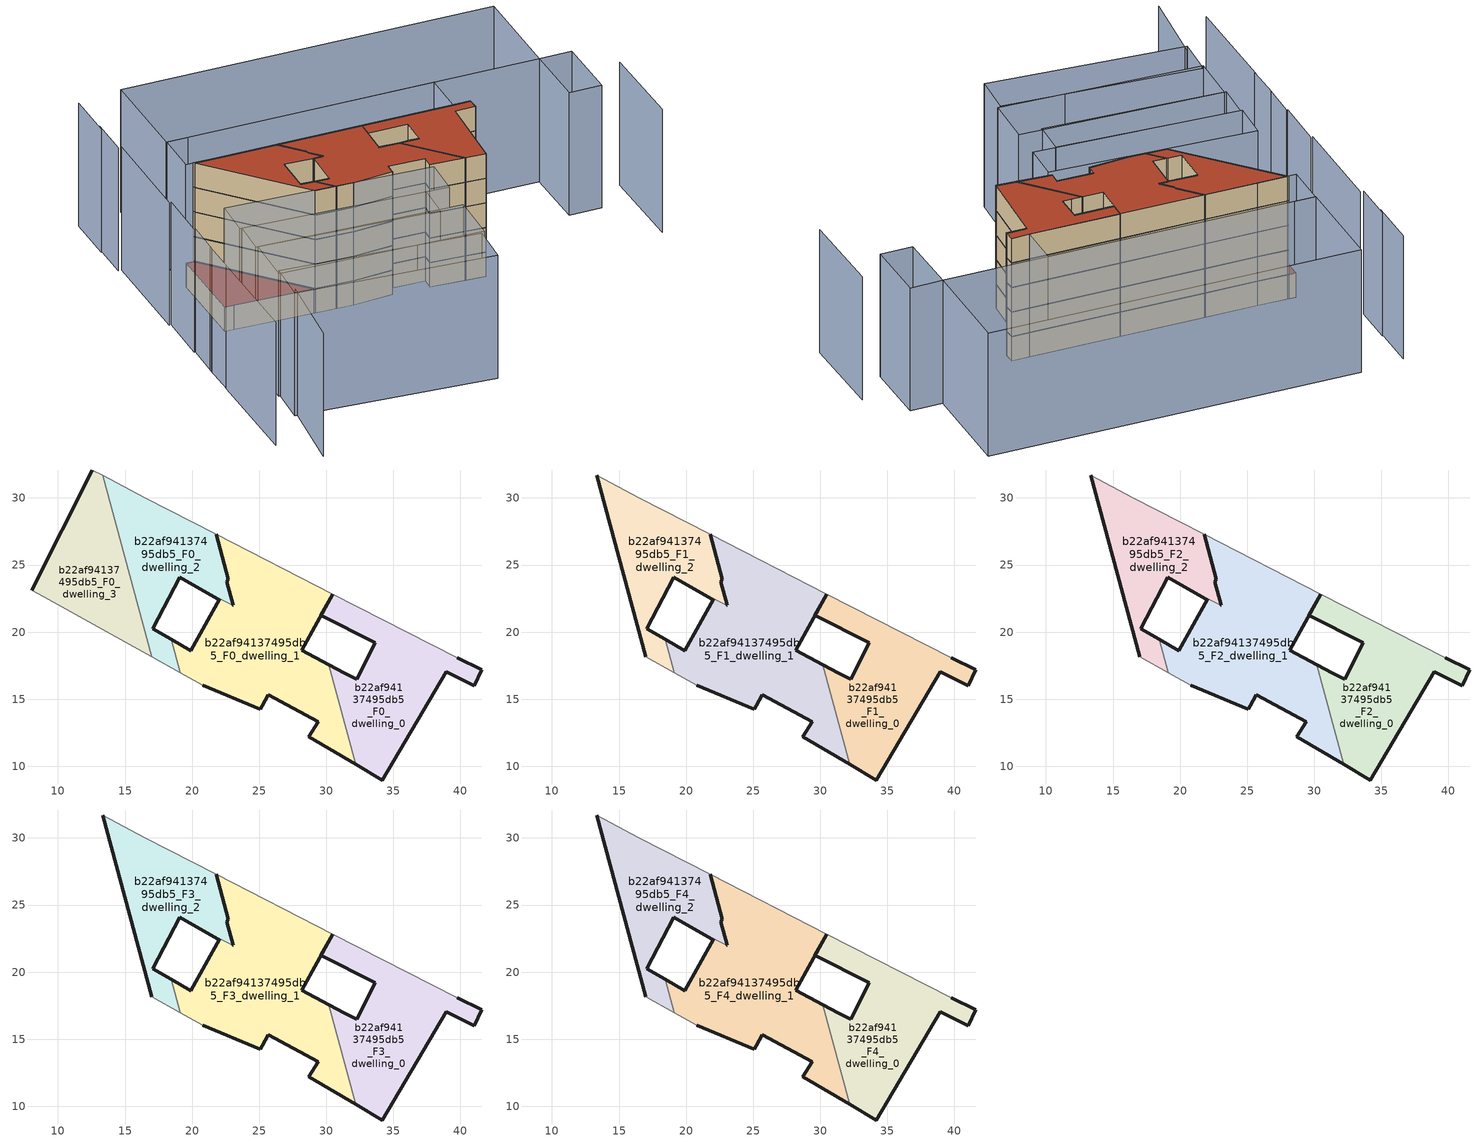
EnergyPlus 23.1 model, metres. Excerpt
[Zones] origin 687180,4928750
b22af94137495db5_F0_dwelling_0
 floor ground (EU_floor_Construction): 41.03,16.02 41.6,17.18 39.77,18.08 30.48,22.84 29.6,21.26 33.65,19.21 32.26,16.48 31.39,16.93 30.2,17.56 32.2,10.14 34.17,8.98 38.92,17.05 z0
 wall outside (EU_wall_Construction): 30.2,17.56 31.39,16.93 32.26,16.48 33.65,19.21 29.6,21.26 30.48,22.84 / 39.77,18.08 41.6,17.18 41.03,16.02 38.92,17.05 34.17,8.98 32.2,10.14 z0:3
 wall adiabatic (EU_wall_Construction): 30.48,22.84 39.77,18.08 z0:3
 wall to b22af94137495db5_F0_dwelling_1 (EU_wall_Construction): 32.2,10.14 30.2,17.56 z0:3
b22af94137495db5_F0_dwelling_1
 floor ground (EU_floor_Construction): 32.2,10.14 30.2,17.56 28.15,18.63 30.47,22.84 21.78,27.29 22.69,23.93 22.59,23.74 23.06,22.01 23.05,22.01 22.07,22.5 19.9,18.62 18.44,19.45 19.12,16.97 20.79,16.04 25.09,14.27 25.23,14.53 25.67,15.34 29.38,13.32 28.7,12.2 z0
 wall outside (EU_wall_Construction): 23.05,22.01 23.06,22.01 22.59,23.74 22.69,23.93 21.78,27.29 / 30.47,22.84 28.15,18.63 30.2,17.56 / 32.2,10.14 28.7,12.2 29.38,13.32 25.67,15.34 25.23,14.53 25.09,14.27 20.79,16.04 / 18.44,19.45 19.9,18.62 22.07,22.5 z0:3
 wall to b22af94137495db5_F0_dwelling_2 (EU_wall_Construction): 22.07,22.5 23.05,22.01 / 19.12,16.97 18.44,19.45 z0:3
 wall adiabatic (EU_wall_Construction): 21.78,27.29 30.47,22.84 / 20.79,16.04 19.12,16.97 z0:3
b22af94137495db5_F0_dwelling_2
 floor ground (EU_floor_Construction): 19.12,16.97 18.44,19.45 17.06,20.24 19.09,24.09 21.89,22.5 22.02,22.42 22.07,22.5 23.05,22.01 23.06,22.01 22.59,23.74 22.69,23.93 21.78,27.29 16.47,30.01 13.32,31.68 16.98,18.16 z0
 wall outside (EU_wall_Construction): 21.78,27.29 22.69,23.93 22.59,23.74 23.06,22.01 23.05,22.01 / 22.07,22.5 22.02,22.42 21.89,22.5 19.09,24.09 17.06,20.24 18.44,19.45 z0:3
 wall adiabatic (EU_wall_Construction): 19.12,16.97 16.98,18.16 / 13.32,31.68 16.47,30.01 21.78,27.29 z0:3
 wall to b22af94137495db5_F0_dwelling_3 (EU_wall_Construction): 16.98,18.16 13.32,31.68 z0:3
b22af94137495db5_F0_dwelling_3
 floor ground (EU_floor_Construction): 16.98,18.16 13.32,31.68 12.56,32.08 8.03,23.13 8.94,22.63 z0
 wall outside (EU_wall_Construction): 8.03,23.13 12.56,32.08 z0:3
 wall adiabatic (EU_wall_Construction): 12.56,32.08 13.32,31.68 / 16.98,18.16 8.94,22.63 8.03,23.13 z0:3
 roof outside (EU_roof_Construction): 13.32,31.68 16.98,18.16 8.94,22.63 8.03,23.13 12.56,32.08 z3
b22af94137495db5_F1_dwelling_0
 floor to b22af94137495db5_F0_dwelling_0 (EU_floor_Construction): 41.03,16.02 41.6,17.18 39.77,18.08 30.48,22.84 29.6,21.26 33.65,19.21 32.26,16.48 31.39,16.93 30.2,17.56 32.2,10.14 34.17,8.98 38.92,17.05 z3
 wall outside (EU_wall_Construction): 30.2,17.56 31.39,16.93 32.26,16.48 33.65,19.21 29.6,21.26 30.48,22.84 / 39.77,18.08 41.6,17.18 41.03,16.02 38.92,17.05 34.17,8.98 32.2,10.14 z3:6
 wall adiabatic (EU_wall_Construction): 30.48,22.84 39.77,18.08 z3:6
 wall to b22af94137495db5_F1_dwelling_1 (EU_wall_Construction): 32.2,10.14 30.2,17.56 z3:6
b22af94137495db5_F1_dwelling_1
 floor to b22af94137495db5_F0_dwelling_1 (EU_floor_Construction): 32.2,10.14 30.2,17.56 28.15,18.63 30.47,22.84 21.78,27.29 22.69,23.93 22.59,23.74 23.06,22.01 23.05,22.01 22.07,22.5 19.9,18.62 18.44,19.45 19.12,16.97 20.79,16.04 25.09,14.27 25.23,14.53 25.67,15.34 29.38,13.32 28.7,12.2 z3
 wall outside (EU_wall_Construction): 23.05,22.01 23.06,22.01 22.59,23.74 22.69,23.93 21.78,27.29 / 30.47,22.84 28.15,18.63 30.2,17.56 / 32.2,10.14 28.7,12.2 29.38,13.32 25.67,15.34 25.23,14.53 25.09,14.27 20.79,16.04 / 18.44,19.45 19.9,18.62 22.07,22.5 z3:6
 wall to b22af94137495db5_F1_dwelling_2 (EU_wall_Construction): 22.07,22.5 23.05,22.01 / 19.12,16.97 18.44,19.45 z3:6
 wall adiabatic (EU_wall_Construction): 21.78,27.29 30.47,22.84 / 20.79,16.04 19.12,16.97 z3:6
b22af94137495db5_F1_dwelling_2
 floor to b22af94137495db5_F0_dwelling_2 (EU_floor_Construction): 19.12,16.97 18.44,19.45 17.06,20.24 19.09,24.09 21.89,22.5 22.02,22.42 22.07,22.5 23.05,22.01 23.06,22.01 22.59,23.74 22.69,23.93 21.78,27.29 16.47,30.01 13.32,31.68 16.98,18.16 z3
 wall outside (EU_wall_Construction): 21.78,27.29 22.69,23.93 22.59,23.74 23.06,22.01 23.05,22.01 / 22.07,22.5 22.02,22.42 21.89,22.5 19.09,24.09 17.06,20.24 18.44,19.45 / 16.98,18.16 13.32,31.68 z3:6
 wall adiabatic (EU_wall_Construction): 19.12,16.97 16.98,18.16 / 13.32,31.68 16.47,30.01 21.78,27.29 z3:6
b22af94137495db5_F2_dwelling_0
 floor to b22af94137495db5_F1_dwelling_0 (EU_floor_Construction): 41.03,16.02 41.6,17.18 39.77,18.08 30.48,22.84 29.6,21.26 33.65,19.21 32.26,16.48 31.39,16.93 30.2,17.56 32.2,10.14 34.17,8.98 38.92,17.05 z6
 wall outside (EU_wall_Construction): 30.2,17.56 31.39,16.93 32.26,16.48 33.65,19.21 29.6,21.26 30.48,22.84 / 39.77,18.08 41.6,17.18 41.03,16.02 38.92,17.05 34.17,8.98 32.2,10.14 z6:9
 wall adiabatic (EU_wall_Construction): 30.48,22.84 39.77,18.08 z6:9
 wall to b22af94137495db5_F2_dwelling_1 (EU_wall_Construction): 32.2,10.14 30.2,17.56 z6:9
b22af94137495db5_F2_dwelling_1
 floor to b22af94137495db5_F1_dwelling_1 (EU_floor_Construction): 32.2,10.14 30.2,17.56 28.15,18.63 30.47,22.84 21.78,27.29 22.69,23.93 22.59,23.74 23.06,22.01 23.05,22.01 22.07,22.5 19.9,18.62 18.44,19.45 19.12,16.97 20.79,16.04 25.09,14.27 25.23,14.53 25.67,15.34 29.38,13.32 28.7,12.2 z6
 wall outside (EU_wall_Construction): 23.05,22.01 23.06,22.01 22.59,23.74 22.69,23.93 21.78,27.29 / 30.47,22.84 28.15,18.63 30.2,17.56 / 32.2,10.14 28.7,12.2 29.38,13.32 25.67,15.34 25.23,14.53 25.09,14.27 20.79,16.04 / 18.44,19.45 19.9,18.62 22.07,22.5 z6:9
 wall to b22af94137495db5_F2_dwelling_2 (EU_wall_Construction): 22.07,22.5 23.05,22.01 / 19.12,16.97 18.44,19.45 z6:9
 wall adiabatic (EU_wall_Construction): 21.78,27.29 30.47,22.84 / 20.79,16.04 19.12,16.97 z6:9
b22af94137495db5_F2_dwelling_2
 floor to b22af94137495db5_F1_dwelling_2 (EU_floor_Construction): 19.12,16.97 18.44,19.45 17.06,20.24 19.09,24.09 21.89,22.5 22.02,22.42 22.07,22.5 23.05,22.01 23.06,22.01 22.59,23.74 22.69,23.93 21.78,27.29 16.47,30.01 13.32,31.68 16.98,18.16 z6
 wall outside (EU_wall_Construction): 21.78,27.29 22.69,23.93 22.59,23.74 23.06,22.01 23.05,22.01 / 22.07,22.5 22.02,22.42 21.89,22.5 19.09,24.09 17.06,20.24 18.44,19.45 / 16.98,18.16 13.32,31.68 z6:9
 wall adiabatic (EU_wall_Construction): 19.12,16.97 16.98,18.16 / 13.32,31.68 16.47,30.01 21.78,27.29 z6:9
b22af94137495db5_F3_dwelling_0
 floor to b22af94137495db5_F2_dwelling_0 (EU_floor_Construction): 41.03,16.02 41.6,17.18 39.77,18.08 30.48,22.84 29.6,21.26 33.65,19.21 32.26,16.48 31.39,16.93 30.2,17.56 32.2,10.14 34.17,8.98 38.92,17.05 z9
 wall outside (EU_wall_Construction): 30.2,17.56 31.39,16.93 32.26,16.48 33.65,19.21 29.6,21.26 30.48,22.84 / 39.77,18.08 41.6,17.18 41.03,16.02 38.92,17.05 34.17,8.98 32.2,10.14 z9:12
 wall adiabatic (EU_wall_Construction): 30.48,22.84 39.77,18.08 z9:12
 wall to b22af94137495db5_F3_dwelling_1 (EU_wall_Construction): 32.2,10.14 30.2,17.56 z9:12
b22af94137495db5_F3_dwelling_1
 floor to b22af94137495db5_F2_dwelling_1 (EU_floor_Construction): 32.2,10.14 30.2,17.56 28.15,18.63 30.47,22.84 21.78,27.29 22.69,23.93 22.59,23.74 23.06,22.01 23.05,22.01 22.07,22.5 19.9,18.62 18.44,19.45 19.12,16.97 20.79,16.04 25.09,14.27 25.23,14.53 25.67,15.34 29.38,13.32 28.7,12.2 z9
 wall outside (EU_wall_Construction): 23.05,22.01 23.06,22.01 22.59,23.74 22.69,23.93 21.78,27.29 / 30.47,22.84 28.15,18.63 30.2,17.56 / 32.2,10.14 28.7,12.2 29.38,13.32 25.67,15.34 25.23,14.53 25.09,14.27 20.79,16.04 / 18.44,19.45 19.9,18.62 22.07,22.5 z9:12
 wall to b22af94137495db5_F3_dwelling_2 (EU_wall_Construction): 22.07,22.5 23.05,22.01 / 19.12,16.97 18.44,19.45 z9:12
 wall adiabatic (EU_wall_Construction): 21.78,27.29 30.47,22.84 / 20.79,16.04 19.12,16.97 z9:12
b22af94137495db5_F3_dwelling_2
 floor to b22af94137495db5_F2_dwelling_2 (EU_floor_Construction): 19.12,16.97 18.44,19.45 17.06,20.24 19.09,24.09 21.89,22.5 22.02,22.42 22.07,22.5 23.05,22.01 23.06,22.01 22.59,23.74 22.69,23.93 21.78,27.29 16.47,30.01 13.32,31.68 16.98,18.16 z9
 wall outside (EU_wall_Construction): 21.78,27.29 22.69,23.93 22.59,23.74 23.06,22.01 23.05,22.01 / 22.07,22.5 22.02,22.42 21.89,22.5 19.09,24.09 17.06,20.24 18.44,19.45 / 16.98,18.16 13.32,31.68 z9:12
 wall adiabatic (EU_wall_Construction): 19.12,16.97 16.98,18.16 / 13.32,31.68 16.47,30.01 21.78,27.29 z9:12
b22af94137495db5_F4_dwelling_0
 floor to b22af94137495db5_F3_dwelling_0 (EU_floor_Construction): 41.03,16.02 41.6,17.18 39.77,18.08 30.48,22.84 29.6,21.26 33.65,19.21 32.26,16.48 31.39,16.93 30.2,17.56 32.2,10.14 34.17,8.98 38.92,17.05 z12
 wall outside (EU_wall_Construction): 30.2,17.56 31.39,16.93 32.26,16.48 33.65,19.21 29.6,21.26 30.48,22.84 / 39.77,18.08 41.6,17.18 41.03,16.02 38.92,17.05 34.17,8.98 32.2,10.14 z12:15
 wall adiabatic (EU_wall_Construction): 30.48,22.84 39.77,18.08 z12:15
 wall to b22af94137495db5_F4_dwelling_1 (EU_wall_Construction): 32.2,10.14 30.2,17.56 z12:15
 roof outside (EU_roof_Construction): 39.77,18.08 41.6,17.18 41.03,16.02 38.92,17.05 34.17,8.98 32.2,10.14 30.2,17.56 31.39,16.93 32.26,16.48 33.65,19.21 29.6,21.26 30.48,22.84 z15
b22af94137495db5_F4_dwelling_1
 floor to b22af94137495db5_F3_dwelling_1 (EU_floor_Construction): 32.2,10.14 30.2,17.56 28.15,18.63 30.47,22.84 21.78,27.29 22.69,23.93 22.59,23.74 23.06,22.01 23.05,22.01 22.07,22.5 19.9,18.62 18.44,19.45 19.12,16.97 20.79,16.04 25.09,14.27 25.23,14.53 25.67,15.34 29.38,13.32 28.7,12.2 z12
 wall outside (EU_wall_Construction): 23.05,22.01 23.06,22.01 22.59,23.74 22.69,23.93 21.78,27.29 / 30.47,22.84 28.15,18.63 30.2,17.56 / 32.2,10.14 28.7,12.2 29.38,13.32 25.67,15.34 25.23,14.53 25.09,14.27 20.79,16.04 / 18.44,19.45 19.9,18.62 22.07,22.5 z12:15
 wall to b22af94137495db5_F4_dwelling_2 (EU_wall_Construction): 22.07,22.5 23.05,22.01 / 19.12,16.97 18.44,19.45 z12:15
 wall adiabatic (EU_wall_Construction): 21.78,27.29 30.47,22.84 / 20.79,16.04 19.12,16.97 z12:15
 roof outside (EU_roof_Construction): 30.47,22.84 28.15,18.63 30.2,17.56 32.2,10.14 28.7,12.2 29.38,13.32 25.67,15.34 25.23,14.53 25.09,14.27 20.79,16.04 19.12,16.97 18.44,19.45 19.9,18.62 22.07,22.5 23.05,22.01 23.06,22.01 22.59,23.74 22.69,23.93 21.78,27.29 z15
b22af94137495db5_F4_dwelling_2
 floor to b22af94137495db5_F3_dwelling_2 (EU_floor_Construction): 19.12,16.97 18.44,19.45 17.06,20.24 19.09,24.09 21.89,22.5 22.02,22.42 22.07,22.5 23.05,22.01 23.06,22.01 22.59,23.74 22.69,23.93 21.78,27.29 16.47,30.01 13.32,31.68 16.98,18.16 z12
 wall outside (EU_wall_Construction): 21.78,27.29 22.69,23.93 22.59,23.74 23.06,22.01 23.05,22.01 / 22.07,22.5 22.02,22.42 21.89,22.5 19.09,24.09 17.06,20.24 18.44,19.45 / 16.98,18.16 13.32,31.68 z12:15
 wall adiabatic (EU_wall_Construction): 19.12,16.97 16.98,18.16 / 13.32,31.68 16.47,30.01 21.78,27.29 z12:15
 roof outside (EU_roof_Construction): 21.78,27.29 22.69,23.93 22.59,23.74 23.06,22.01 23.05,22.01 22.07,22.5 22.02,22.42 21.89,22.5 19.09,24.09 17.06,20.24 18.44,19.45 19.12,16.97 16.98,18.16 13.32,31.68 16.47,30.01 z15
shading: 52.92,0.44 57.57,9.99 / -5.19,-0.99 -0.05,7.01 / -0.91,15.65 -6.62,4.29 / 0.98,19.32 -0.97,15.46 / 2.88,22.88 0.84,19.03 / 5.61,28.39 2.73,22.96 / 11.04,39.55 5.38,28.51 / 12.95,44.03 10.73,39.71 / 15.23,48.73 12.56,43.54 / 18.76,-5.09 -0.71,6.56 / -0.71,6.56 1.77,10.71 / 1.77,10.71 21.24,-0.93 / 21.24,-0.93 18.76,-5.09 / 4.2,15.56 24.57,4.26 / 24.57,4.26 21.7,-0.91 / 21.7,-0.91 1.33,10.39 / 1.33,10.39 4.2,15.56 / 6.07,19.25 24.14,8.98 / 24.14,8.98 22.09,5.37 / 22.09,5.37 4.02,15.64 / 4.02,15.64 6.07,19.25 / 26.42,7.69 5.89,19.36 / 5.89,19.36 8.1,23.25 / 8.1,23.25 28.64,11.58 / 28.64,11.58 26.42,7.69 / 14.81,36.52 42.06,22.53 / 42.06,22.53 39.76,18.05 / 39.76,18.05 12.51,32.04 / 12.51,32.04 14.81,36.52 / 52.82,17 14.78,36.54 / 14.78,36.54 20.19,47.07 / 20.19,47.07 58.23,27.53 / 58.23,27.53 52.82,17 / 56.2,15.33 52.79,8.5 / 52.79,8.5 49.42,10.18 / 49.42,10.18 52.82,17.01 / 52.82,17.01 56.2,15.33 z0:15
[Building]
EU S2 Campaign: North Axis=0; Terrain=City; Solar Distribution=FullExterior
[Site:Location]
Bologna: Latitude=44.5; Longitude=11.25; Time Zone=1; Elevation=37
[SizingPeriod:WeatherFileDays]
AnnualSizingPeriod: Begin Month=1; Begin Day of Month=1; End Month=12; End Day of Month=31; Day of Week for Start Day=Monday; Use Weather File Daylight Saving Period=No; Use Weather File Rain and Snow Indicators=No
[MATERIAL]
EU_InternalMass_Material: Roughness=MediumRough; Thickness=0.1; Conductivity=1; Density=1800; Specific Heat=900; Thermal Absorptance=0.9; Solar Absorptance=0.7; Visible Absorptance=0.7
[MATERIAL:NOMASS] Roughness=MediumRough; Thermal Absorptance=0.9; Solar Absorptance=0.7; Visible Absorptance=0.7
Name | Thermal Resistance
EU_wall_NoMass | 0.905828
EU_roof_NoMass | 0.37593
EU_floor_NoMass | 0.67114
[CONSTRUCTION]
EU_wall_Construction: EU_wall_NoMass
EU_roof_Construction: EU_roof_NoMass
EU_floor_Construction: EU_floor_NoMass
EU_InternalMass_Construction: EU_InternalMass_Material
[ZONE] Type=1; Multiplier=1; Ceiling Height=autocalculate; Floor Area=autocalculate; Part of Total Floor Area=Yes
Name | Volume
b22af94137495db5_F0_dwelling_0; b22af94137495db5_F1_dwelling_0; b22af94137495db5_F2_dwelling_0; b22af94137495db5_F3_dwelling_0; b22af94137495db5_F4_dwelling_0 | 200.8
b22af94137495db5_F0_dwelling_1; b22af94137495db5_F1_dwelling_1; b22af94137495db5_F2_dwelling_1; b22af94137495db5_F3_dwelling_1; b22af94137495db5_F4_dwelling_1 | 300.012
b22af94137495db5_F0_dwelling_2; b22af94137495db5_F1_dwelling_2; b22af94137495db5_F2_dwelling_2; b22af94137495db5_F3_dwelling_2; b22af94137495db5_F4_dwelling_2 | 166.914
b22af94137495db5_F0_dwelling_3 | 167.079
[INTERNALMASS] Construction=EU_InternalMass_Construction
Name | Zone or ZoneList | Surface Area
b22af94137495db5_F0_dwelling_0_EU_InternalMass | b22af94137495db5_F0_dwelling_0 | 66.9381
b22af94137495db5_F0_dwelling_1_EU_InternalMass | b22af94137495db5_F0_dwelling_1 | 100.004
b22af94137495db5_F0_dwelling_2_EU_InternalMass | b22af94137495db5_F0_dwelling_2 | 55.6433
b22af94137495db5_F0_dwelling_3_EU_InternalMass | b22af94137495db5_F0_dwelling_3 | 55.6882
b22af94137495db5_F1_dwelling_0_EU_InternalMass | b22af94137495db5_F1_dwelling_0 | 94.2825
b22af94137495db5_F1_dwelling_1_EU_InternalMass | b22af94137495db5_F1_dwelling_1 | 93.5625
b22af94137495db5_F1_dwelling_2_EU_InternalMass | b22af94137495db5_F1_dwelling_2 | 90.4451
b22af94137495db5_F2_dwelling_0_EU_InternalMass | b22af94137495db5_F2_dwelling_0 | 94.2825
b22af94137495db5_F2_dwelling_1_EU_InternalMass | b22af94137495db5_F2_dwelling_1 | 93.5625
b22af94137495db5_F2_dwelling_2_EU_InternalMass | b22af94137495db5_F2_dwelling_2 | 90.4451
b22af94137495db5_F3_dwelling_0_EU_InternalMass | b22af94137495db5_F3_dwelling_0 | 94.2825
b22af94137495db5_F3_dwelling_1_EU_InternalMass | b22af94137495db5_F3_dwelling_1 | 93.5625
b22af94137495db5_F3_dwelling_2_EU_InternalMass | b22af94137495db5_F3_dwelling_2 | 90.4451
b22af94137495db5_F4_dwelling_0_EU_InternalMass | b22af94137495db5_F4_dwelling_0 | 94.2825
b22af94137495db5_F4_dwelling_1_EU_InternalMass | b22af94137495db5_F4_dwelling_1 | 93.5625
b22af94137495db5_F4_dwelling_2_EU_InternalMass | b22af94137495db5_F4_dwelling_2 | 90.4451
[OTHEREQUIPMENT] Fuel Type=Electricity; Design Level Calculation Method=Watts/Area; Power per Zone Floor Area=1; Fraction Latent=0; Fraction Radiant=0; Fraction Lost=0; Carbon Dioxide Generation Rate=0; EndUse Subcategory=EU_Step8_InternalGains
Name | Zone or ZoneList or Space or SpaceList | Schedule
EU_Step8_InternalGain_b22af94137495db5_F0_dwelling_0_f000 | b22af94137495db5_F0_dwelling_0 | EU_Step8_GainSchedule_b22af94137495db5_F0_dwelling_0_f000
EU_Step8_InternalGain_b22af94137495db5_F0_dwelling_1_f000 | b22af94137495db5_F0_dwelling_1 | EU_Step8_GainSchedule_b22af94137495db5_F0_dwelling_1_f000
EU_Step8_InternalGain_b22af94137495db5_F0_dwelling_2_f000 | b22af94137495db5_F0_dwelling_2 | EU_Step8_GainSchedule_b22af94137495db5_F0_dwelling_2_f000
EU_Step8_InternalGain_b22af94137495db5_F0_dwelling_3_f000 | b22af94137495db5_F0_dwelling_3 | EU_Step8_GainSchedule_b22af94137495db5_F0_dwelling_3_f000
EU_Step8_InternalGain_b22af94137495db5_F1_dwelling_0_f000 | b22af94137495db5_F1_dwelling_0 | EU_Step8_GainSchedule_b22af94137495db5_F1_dwelling_0_f000
EU_Step8_InternalGain_b22af94137495db5_F1_dwelling_1_f000 | b22af94137495db5_F1_dwelling_1 | EU_Step8_GainSchedule_b22af94137495db5_F1_dwelling_1_f000
EU_Step8_InternalGain_b22af94137495db5_F1_dwelling_2_f000 | b22af94137495db5_F1_dwelling_2 | EU_Step8_GainSchedule_b22af94137495db5_F1_dwelling_2_f000
EU_Step8_InternalGain_b22af94137495db5_F2_dwelling_0_f000 | b22af94137495db5_F2_dwelling_0 | EU_Step8_GainSchedule_b22af94137495db5_F2_dwelling_0_f000
EU_Step8_InternalGain_b22af94137495db5_F2_dwelling_1_f000 | b22af94137495db5_F2_dwelling_1 | EU_Step8_GainSchedule_b22af94137495db5_F2_dwelling_1_f000
EU_Step8_InternalGain_b22af94137495db5_F2_dwelling_2_f000 | b22af94137495db5_F2_dwelling_2 | EU_Step8_GainSchedule_b22af94137495db5_F2_dwelling_2_f000
EU_Step8_InternalGain_b22af94137495db5_F3_dwelling_0_f000 | b22af94137495db5_F3_dwelling_0 | EU_Step8_GainSchedule_b22af94137495db5_F3_dwelling_0_f000
EU_Step8_InternalGain_b22af94137495db5_F3_dwelling_1_f000 | b22af94137495db5_F3_dwelling_1 | EU_Step8_GainSchedule_b22af94137495db5_F3_dwelling_1_f000
EU_Step8_InternalGain_b22af94137495db5_F3_dwelling_2_f000 | b22af94137495db5_F3_dwelling_2 | EU_Step8_GainSchedule_b22af94137495db5_F3_dwelling_2_f000
EU_Step8_InternalGain_b22af94137495db5_F4_dwelling_0_f000 | b22af94137495db5_F4_dwelling_0 | EU_Step8_GainSchedule_b22af94137495db5_F4_dwelling_0_f000
EU_Step8_InternalGain_b22af94137495db5_F4_dwelling_1_f000 | b22af94137495db5_F4_dwelling_1 | EU_Step8_GainSchedule_b22af94137495db5_F4_dwelling_1_f000
EU_Step8_InternalGain_b22af94137495db5_F4_dwelling_2_f000 | b22af94137495db5_F4_dwelling_2 | EU_Step8_GainSchedule_b22af94137495db5_F4_dwelling_2_f000
[ZONEVENTILATION:DESIGNFLOWRATE] Schedule=EU_AlwaysOn; Design Flow Rate Calculation Method=AirChanges/Hour; Air Changes per Hour=0.73129; Ventilation Type=Natural; Fan Pressure Rise=0; Fan Total Efficiency=1; Constant Term Coefficient=1; Temperature Term Coefficient=0; Velocity Term Coefficient=0; Velocity Squared Term Coefficient=0; Minimum Indoor Temperature=-100; Maximum Indoor Temperature=100; Delta Temperature=-100; Minimum Outdoor Temperature=-100; Maximum Outdoor Temperature=100; Maximum Wind Speed=40
Name | Zone or ZoneList or Space or SpaceList
EU_ConstantAir_b22af94137495db5_F0_dwelling_0 | b22af94137495db5_F0_dwelling_0
EU_ConstantAir_b22af94137495db5_F0_dwelling_1 | b22af94137495db5_F0_dwelling_1
EU_ConstantAir_b22af94137495db5_F0_dwelling_2 | b22af94137495db5_F0_dwelling_2
EU_ConstantAir_b22af94137495db5_F0_dwelling_3 | b22af94137495db5_F0_dwelling_3
EU_ConstantAir_b22af94137495db5_F1_dwelling_0 | b22af94137495db5_F1_dwelling_0
EU_ConstantAir_b22af94137495db5_F1_dwelling_1 | b22af94137495db5_F1_dwelling_1
EU_ConstantAir_b22af94137495db5_F1_dwelling_2 | b22af94137495db5_F1_dwelling_2
EU_ConstantAir_b22af94137495db5_F2_dwelling_0 | b22af94137495db5_F2_dwelling_0
EU_ConstantAir_b22af94137495db5_F2_dwelling_1 | b22af94137495db5_F2_dwelling_1
EU_ConstantAir_b22af94137495db5_F2_dwelling_2 | b22af94137495db5_F2_dwelling_2
EU_ConstantAir_b22af94137495db5_F3_dwelling_0 | b22af94137495db5_F3_dwelling_0
EU_ConstantAir_b22af94137495db5_F3_dwelling_1 | b22af94137495db5_F3_dwelling_1
EU_ConstantAir_b22af94137495db5_F3_dwelling_2 | b22af94137495db5_F3_dwelling_2
EU_ConstantAir_b22af94137495db5_F4_dwelling_0 | b22af94137495db5_F4_dwelling_0
EU_ConstantAir_b22af94137495db5_F4_dwelling_1 | b22af94137495db5_F4_dwelling_1
EU_ConstantAir_b22af94137495db5_F4_dwelling_2 | b22af94137495db5_F4_dwelling_2
[HVACTEMPLATE:THERMOSTAT] Constant Heating Setpoint=20; Constant Cooling Setpoint=50
EU_HeatOnly_b22af94137495db5_F0_dwelling_0; EU_HeatOnly_b22af94137495db5_F0_dwelling_1; EU_HeatOnly_b22af94137495db5_F0_dwelling_2; EU_HeatOnly_b22af94137495db5_F0_dwelling_3; EU_HeatOnly_b22af94137495db5_F1_dwelling_0; EU_HeatOnly_b22af94137495db5_F1_dwelling_1; EU_HeatOnly_b22af94137495db5_F1_dwelling_2; EU_HeatOnly_b22af94137495db5_F2_dwelling_0; EU_HeatOnly_b22af94137495db5_F2_dwelling_1; EU_HeatOnly_b22af94137495db5_F2_dwelling_2; EU_HeatOnly_b22af94137495db5_F3_dwelling_0; EU_HeatOnly_b22af94137495db5_F3_dwelling_1; EU_HeatOnly_b22af94137495db5_F3_dwelling_2; EU_HeatOnly_b22af94137495db5_F4_dwelling_0; EU_HeatOnly_b22af94137495db5_F4_dwelling_1; EU_HeatOnly_b22af94137495db5_F4_dwelling_2
[HVACTEMPLATE:ZONE:IDEALLOADSAIRSYSTEM] System Availability Schedule=EU_AlwaysOn; Maximum Heating Supply Air Temperature=50; Minimum Cooling Supply Air Temperature=13; Maximum Heating Supply Air Humidity Ratio=0.0156; Minimum Cooling Supply Air Humidity Ratio=0.0077; Heating Limit=NoLimit; Cooling Limit=NoLimit; Heating Availability Schedule=EU_AlwaysOn; Cooling Availability Schedule=EU_CoolingOff; Dehumidification Control Type=ConstantSensibleHeatRatio; Cooling Sensible Heat Ratio=0.7; Dehumidification Setpoint=60; Humidification Control Type=None; Humidification Setpoint=30; Outdoor Air Method=None; Outdoor Air Flow Rate per Person=0.00944; Outdoor Air Flow Rate per Zone Floor Area=0; Outdoor Air Flow Rate per Zone=0; Demand Controlled Ventilation Type=None; Outdoor Air Economizer Type=NoEconomizer; Heat Recovery Type=None; Sensible Heat Recovery Effectiveness=0.7; Latent Heat Recovery Effectiveness=0.65
Name | Template Thermostat
b22af94137495db5_F0_dwelling_0 | EU_HeatOnly_b22af94137495db5_F0_dwelling_0
b22af94137495db5_F0_dwelling_1 | EU_HeatOnly_b22af94137495db5_F0_dwelling_1
b22af94137495db5_F0_dwelling_2 | EU_HeatOnly_b22af94137495db5_F0_dwelling_2
b22af94137495db5_F0_dwelling_3 | EU_HeatOnly_b22af94137495db5_F0_dwelling_3
b22af94137495db5_F1_dwelling_0 | EU_HeatOnly_b22af94137495db5_F1_dwelling_0
b22af94137495db5_F1_dwelling_1 | EU_HeatOnly_b22af94137495db5_F1_dwelling_1
b22af94137495db5_F1_dwelling_2 | EU_HeatOnly_b22af94137495db5_F1_dwelling_2
b22af94137495db5_F2_dwelling_0 | EU_HeatOnly_b22af94137495db5_F2_dwelling_0
b22af94137495db5_F2_dwelling_1 | EU_HeatOnly_b22af94137495db5_F2_dwelling_1
b22af94137495db5_F2_dwelling_2 | EU_HeatOnly_b22af94137495db5_F2_dwelling_2
b22af94137495db5_F3_dwelling_0 | EU_HeatOnly_b22af94137495db5_F3_dwelling_0
b22af94137495db5_F3_dwelling_1 | EU_HeatOnly_b22af94137495db5_F3_dwelling_1
b22af94137495db5_F3_dwelling_2 | EU_HeatOnly_b22af94137495db5_F3_dwelling_2
b22af94137495db5_F4_dwelling_0 | EU_HeatOnly_b22af94137495db5_F4_dwelling_0
b22af94137495db5_F4_dwelling_1 | EU_HeatOnly_b22af94137495db5_F4_dwelling_1
b22af94137495db5_F4_dwelling_2 | EU_HeatOnly_b22af94137495db5_F4_dwelling_2
[SIZING:ZONE] Zone Cooling Design Supply Air Temperature Input Method=SupplyAirTemperature; Zone Cooling Design Supply Air Temperature=13; Zone Heating Design Supply Air Temperature Input Method=SupplyAirTemperature; Zone Heating Design Supply Air Temperature=50; Zone Cooling Design Supply Air Humidity Ratio=0.008; Zone Heating Design Supply Air Humidity Ratio=0.008; Cooling Design Air Flow Method=DesignDay; Cooling Design Air Flow Rate=0; Cooling Minimum Air Flow per Zone Floor Area=0.000762; Cooling Minimum Air Flow=0; Cooling Minimum Air Flow Fraction=0.2; Heating Design Air Flow Method=DesignDay; Heating Design Air Flow Rate=0; Heating Maximum Air Flow per Zone Floor Area=0.002032; Heating Maximum Air Flow=0.141576; Heating Maximum Air Flow Fraction=0.3; Account for Dedicated Outdoor Air System=No; Dedicated Outdoor Air System Control Strategy=NeutralSupplyAir; Dedicated Outdoor Air Low Setpoint Temperature for Design=autosize; Dedicated Outdoor Air High Setpoint Temperature for Design=autosize; Zone Load Sizing Method=Sensible Load Only No Latent Load; Zone Latent Cooling Design Supply Air Humidity Ratio Input Method=HumidityRatioDifference; Zone Cooling Design Supply Air Humidity Ratio Difference=0.005; Zone Latent Heating Design Supply Air Humidity Ratio Input Method=HumidityRatioDifference; Zone Humidification Design Supply Air Humidity Ratio Difference=0.005
b22af94137495db5_F0_dwelling_0; b22af94137495db5_F0_dwelling_1; b22af94137495db5_F0_dwelling_2; b22af94137495db5_F0_dwelling_3; b22af94137495db5_F1_dwelling_0; b22af94137495db5_F1_dwelling_1; b22af94137495db5_F1_dwelling_2; b22af94137495db5_F2_dwelling_0; b22af94137495db5_F2_dwelling_1; b22af94137495db5_F2_dwelling_2; b22af94137495db5_F3_dwelling_0; b22af94137495db5_F3_dwelling_1; b22af94137495db5_F3_dwelling_2; b22af94137495db5_F4_dwelling_0; b22af94137495db5_F4_dwelling_1; b22af94137495db5_F4_dwelling_2
[SCHEDULE:CONSTANT]
Name | Hourly Value
EU_AlwaysOn | 1
EU_CoolingOff | 0
[SCHEDULE:FILE] Column Number=1; Rows to Skip at Top=0; Number of Hours of Data=8760; Column Separator=Comma; Interpolate to Timestep=No; Minutes per Item=60; Adjust Schedule for Daylight Savings=Yes
Name | File
EU_Step8_GainSchedule_b22af94137495db5_F0_dwelling_0_f000 | ../../schedules/b22af94137495db5/b22af94137495db5_F0_dwelling_0_f000_gain.csv
EU_Step8_GainSchedule_b22af94137495db5_F0_dwelling_1_f000 | ../../schedules/b22af94137495db5/b22af94137495db5_F0_dwelling_1_f000_gain.csv
EU_Step8_GainSchedule_b22af94137495db5_F0_dwelling_2_f000 | ../../schedules/b22af94137495db5/b22af94137495db5_F0_dwelling_2_f000_gain.csv
EU_Step8_GainSchedule_b22af94137495db5_F0_dwelling_3_f000 | ../../schedules/b22af94137495db5/b22af94137495db5_F0_dwelling_3_f000_gain.csv
EU_Step8_GainSchedule_b22af94137495db5_F1_dwelling_0_f000 | ../../schedules/b22af94137495db5/b22af94137495db5_F1_dwelling_0_f000_gain.csv
EU_Step8_GainSchedule_b22af94137495db5_F1_dwelling_1_f000 | ../../schedules/b22af94137495db5/b22af94137495db5_F1_dwelling_1_f000_gain.csv
EU_Step8_GainSchedule_b22af94137495db5_F1_dwelling_2_f000 | ../../schedules/b22af94137495db5/b22af94137495db5_F1_dwelling_2_f000_gain.csv
EU_Step8_GainSchedule_b22af94137495db5_F2_dwelling_0_f000 | ../../schedules/b22af94137495db5/b22af94137495db5_F2_dwelling_0_f000_gain.csv
EU_Step8_GainSchedule_b22af94137495db5_F2_dwelling_1_f000 | ../../schedules/b22af94137495db5/b22af94137495db5_F2_dwelling_1_f000_gain.csv
EU_Step8_GainSchedule_b22af94137495db5_F2_dwelling_2_f000 | ../../schedules/b22af94137495db5/b22af94137495db5_F2_dwelling_2_f000_gain.csv
EU_Step8_GainSchedule_b22af94137495db5_F3_dwelling_0_f000 | ../../schedules/b22af94137495db5/b22af94137495db5_F3_dwelling_0_f000_gain.csv
EU_Step8_GainSchedule_b22af94137495db5_F3_dwelling_1_f000 | ../../schedules/b22af94137495db5/b22af94137495db5_F3_dwelling_1_f000_gain.csv
EU_Step8_GainSchedule_b22af94137495db5_F3_dwelling_2_f000 | ../../schedules/b22af94137495db5/b22af94137495db5_F3_dwelling_2_f000_gain.csv
EU_Step8_GainSchedule_b22af94137495db5_F4_dwelling_0_f000 | ../../schedules/b22af94137495db5/b22af94137495db5_F4_dwelling_0_f000_gain.csv
EU_Step8_GainSchedule_b22af94137495db5_F4_dwelling_1_f000 | ../../schedules/b22af94137495db5/b22af94137495db5_F4_dwelling_1_f000_gain.csv
EU_Step8_GainSchedule_b22af94137495db5_F4_dwelling_2_f000 | ../../schedules/b22af94137495db5/b22af94137495db5_F4_dwelling_2_f000_gain.csv
